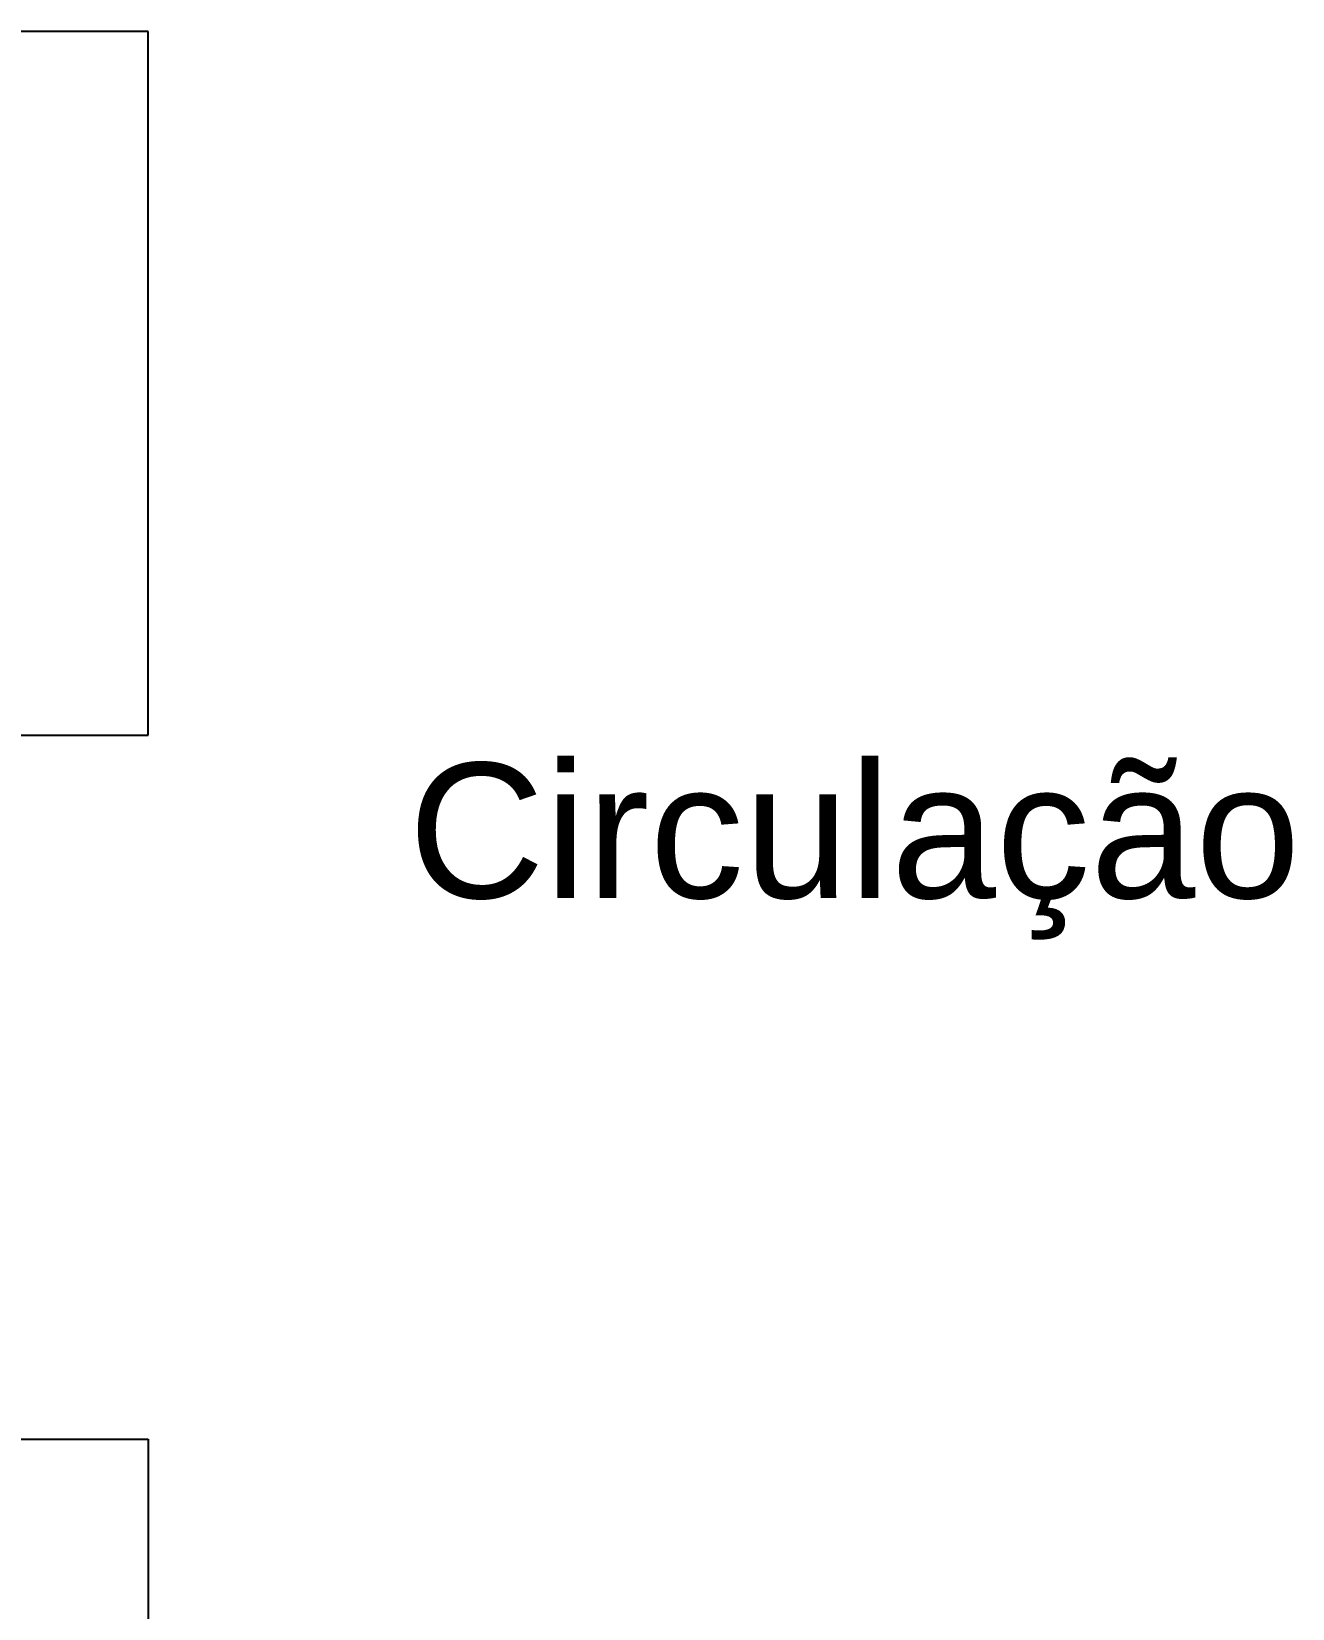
# Model space of a CAD drawing. Header units: millimetres. Extents: x 1573 to 2177, y 1587 to 1932.
# Drawn here: x 1898.596 to 1900.208, y 1904.158 to 1906.174 of the extents above; entities that cross this region are included whole.
import ezdxf
from ezdxf.enums import TextEntityAlignment as Align

# ---------------------------------------------------------------- set-up
doc = ezdxf.new("R2010")
doc.units = ezdxf.units.MM
doc.header["$LTSCALE"] = 0.03
doc.layers.add('-HIDRO', color=8, linetype='Continuous')
doc.styles.add('ARIAL', font='arial.ttf')

msp = doc.modelspace()

# ---------------------------------------------------------------- linework, layer by layer
at = {"layer": '-HIDRO'}
for p, q in [((1898.7454, 1906.1743), (1896.2704, 1906.1743)), ((1898.7454, 1905.2743), (1898.7454, 1906.1743)), ((1898.5204, 1905.2743), (1898.7454, 1905.2743)), ((1898.5204, 1904.3743), (1898.7454, 1904.3743)), ((1898.7454, 1904.3743), (1898.7454, 1903.9243))]:
    msp.add_line(p, q, dxfattribs=at)

# ---------------------------------------------------------------- texts
at = {"style": 'ARIAL'}
msp.add_text('Circulação', height=0.1728, dxfattribs=at).set_placement((1899.648, 1905.1525), align=Align.MIDDLE_CENTER)

doc.saveas('drawing.dxf')
